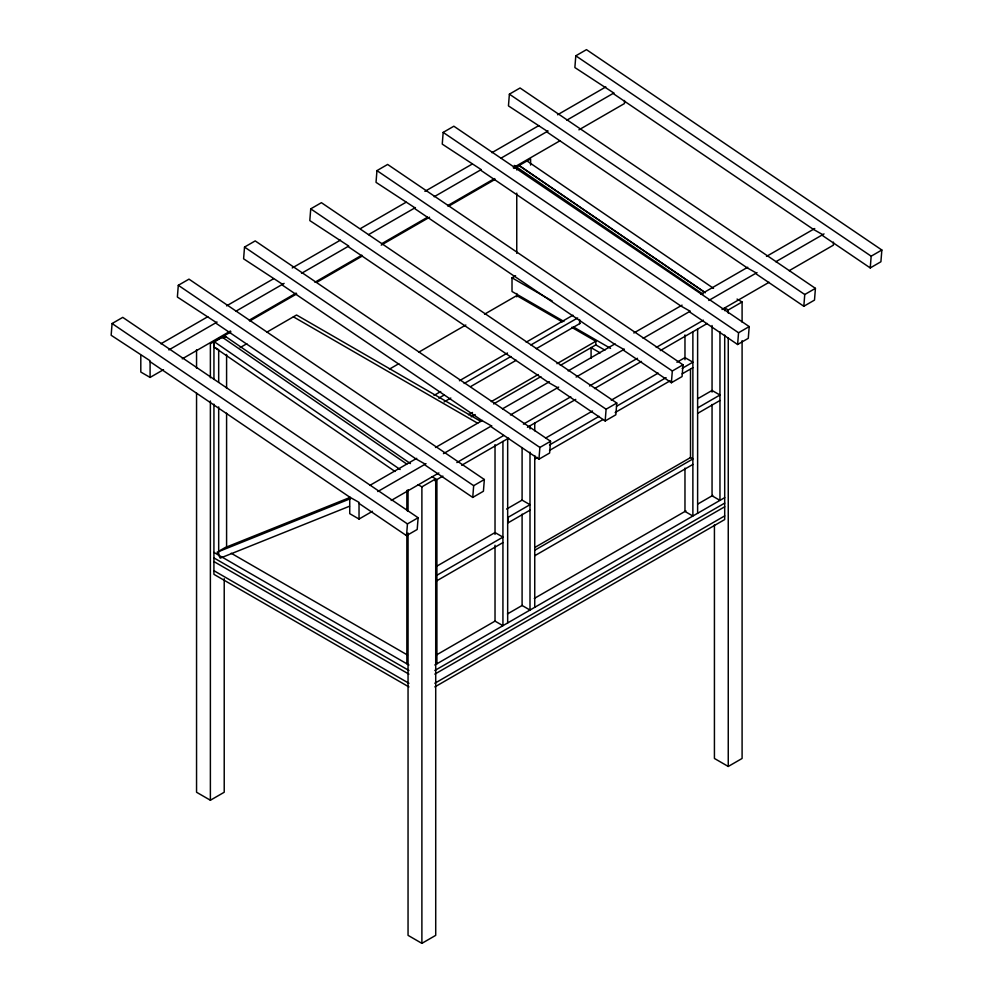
<?xml version="1.0" encoding="UTF-8"?>
<svg xmlns="http://www.w3.org/2000/svg" width="993" height="993" viewBox="0 0 993 993"><rect width="100%" height="100%" fill="white"/><g stroke="black" fill="none" stroke-linecap="round" stroke-linejoin="round"><path stroke-width="1.49" d="M359.032 503.426L406.522 535.649L417.197 529.48L418.127 517.738L122.76 317.375L112.085 323.532L111.154 335.274L150.092 360.757L150.092 377.414L140.807 372.052L140.807 355.395M178.306 285.301L177.375 297.044L216.313 322.526L216.313 323.457L415.943 458.89L425.24 464.153L425.24 465.196L472.742 497.419L483.417 491.25L484.348 479.507L188.98 279.145L178.306 285.301L473.673 485.676L472.742 497.419M244.526 247.071L243.595 258.813L282.533 284.296L282.533 285.227L482.164 420.66L491.461 425.923L491.461 426.965L538.951 459.188L549.625 453.019L550.556 441.277L255.201 240.914L244.526 247.071L539.882 447.446L538.951 459.188M310.735 208.853L309.804 220.583L348.742 246.065L348.742 247.009L548.384 382.429L557.681 387.692L557.681 388.735L605.171 420.958L615.846 414.789L616.777 403.046L321.409 202.684L310.735 208.853L606.102 409.215L605.171 420.958M349.735 497.009L349.735 513.679L359.032 519.041L359.032 502.384L349.722 497.121L150.092 361.688M376.955 170.622L376.024 182.352L414.962 207.835L414.962 208.778L614.593 344.199L623.889 349.462L623.889 350.504L671.392 382.727L682.067 376.558L682.998 364.816L387.63 164.453L376.955 170.622L672.323 370.985L671.392 382.727M406.522 535.649L407.453 523.907L418.127 517.738M443.176 132.392L442.245 144.122L481.183 169.604L481.183 170.548L680.813 305.968L690.11 311.231L690.11 312.274L737.613 344.497L748.275 338.328L749.206 326.585L453.851 126.223L443.176 132.392L738.544 332.754L737.613 344.497M509.384 94.161L508.453 105.903L547.404 131.374L547.404 132.317L747.034 267.738L756.331 273.001L756.331 274.043L803.821 306.266L814.496 300.097L815.427 288.355L520.059 87.992L509.384 94.161L804.752 294.524L803.821 306.266M575.803 55.807L574.873 67.549L613.811 93.032L613.811 93.975L813.441 229.395L822.738 234.658L822.738 235.701L870.24 267.924L880.915 261.755L881.846 250.013L586.478 49.65L575.803 55.807L871.171 256.182L870.24 267.924M395.028 471.476L213.942 347.004L214.389 341.815L222.295 337.248M160.903 343.789L207.81 316.705M226.578 305.869L273.472 278.797M292.24 267.961L340.475 240.107M360.583 228.502L406.149 202.2M424.905 191.364L471.812 164.292M491.907 152.686L538.814 125.602M557.569 114.778L605.817 86.925M168.86 349.921L217.095 322.067M235.862 311.243L284.11 283.39M301.524 273.323L348.431 246.252M368.527 234.646L415.434 207.562M434.189 196.738L481.096 169.654M501.204 158.048L548.099 130.964M566.866 120.141L613.761 93.057M150.092 377.414L163.497 369.681M182.253 358.845L230.5 330.992M249.268 320.168L296.162 293.084M314.93 282.248L361.824 255.176M381.933 243.57L427.499 217.256M447.595 205.663L494.502 178.579M513.257 167.743L560.164 140.671M578.919 129.835L624.485 103.533L624.485 100.504M213.942 379.438L213.942 341.505L221.849 336.937L406.795 464.066M230.935 331.885L210.379 343.752L210.379 377.799M249.715 321.037L296.684 293.928M316.817 282.31L362.433 255.958M381.225 245.122L429.535 217.231M448.327 206.383L495.284 179.261M514.076 168.413L530.597 158.88L530.597 165.061M410.432 463.57L226.007 336.788L223.636 338.166L221.849 337.136M240.182 347.55L246.835 343.715M266.794 332.196L296.559 315.004L480.86 421.404M563.95 321.484L512.016 291.495L512.016 277.804L515.578 275.744M389.417 369.123L398.801 363.711M418.909 352.093L465.829 325.009M484.584 314.173L516.757 295.604L562.323 321.906M434.04 395.4L440.718 391.54M459.411 380.741L507.497 352.987M526.191 342.188L572.936 315.203M438.782 398.131L444.119 395.053M464.153 383.484L510.899 356.499M530.932 344.931L577.678 317.946M444.119 401.904L450.797 398.044M470.831 386.476L516.248 360.26M536.282 348.692L580.346 323.246M219.788 550.668L225.063 547.615L350.032 497.443M468.485 414.776L472.507 412.455M491.274 401.619L538.181 374.522M556.949 363.699L595.825 341.257L595.825 344.906L560.362 365.374M471.166 416.874L475.188 414.553M493.583 403.928L540.862 376.632M369.843 485.403L416.737 458.332M435.505 447.495L482.399 420.424M502.508 408.818L549.414 381.734M568.17 370.898L615.077 343.826M633.832 332.99L682.079 305.136M700.835 294.313L747.741 267.229M766.497 256.393L814.744 228.539M377.787 491.547L426.034 463.694M443.449 453.64L491.696 425.786M510.452 414.95L558.699 387.096M576.114 377.042L624.361 349.188M643.129 338.352L690.023 311.281M708.791 300.445L757.026 272.591M775.794 261.755L824.041 233.901M359.032 519.041L372.425 511.308M391.192 500.472L438.869 472.953M456.854 462.564L503.749 435.48M523.41 424.135L570.764 396.79M589.519 385.967L637.481 358.287M656.261 347.438L703.429 320.205M722.023 309.481L769.091 282.285M789.199 270.679L833.412 245.147L833.412 242.118M418.115 484.683L421.888 486.868L435.716 478.874L435.716 935.356L421.888 943.35L408.049 935.356L408.049 533.042M724.48 307.793L728.254 309.977L742.094 301.984L742.094 322.104M434.847 480.749L442.89 476.106M461.683 465.258L508.652 438.136M527.432 427.288L575.741 399.397M594.534 388.561L641.503 361.44M660.283 350.591L707.252 323.482M545.604 438.087L592.511 411.003M611.266 400.167L658.173 373.095M676.928 362.259L684.971 357.617L692.878 362.184L682.154 368.366M473.673 485.676L484.348 479.507M539.882 447.446L550.556 441.277M606.102 409.215L616.777 403.046M672.323 370.985L682.998 364.816M738.544 332.754L749.206 326.585M804.752 294.524L815.427 288.355M871.171 256.182L881.846 250.013M549.489 444.963L599.077 416.34M616.492 406.286L666.08 377.65M534.743 458.952L537.424 457.413M549.489 450.45L603.086 419.493M615.151 412.529L670.101 380.815M682.154 373.852L692.878 367.658M506.616 509.061L522.095 500.124L530.001 504.692L508.068 517.353L508.068 522.839L530.001 510.166M697.595 398.801L712.055 390.46L719.962 395.015L697.62 407.912M697.62 413.398L719.962 400.502M436.92 566.109L495.023 532.558L502.93 537.126L436.908 575.245M436.908 580.719L502.93 542.6M535.053 547.329L690.507 457.587L690.507 369.384M534.743 550.246L692.878 458.952L690.247 457.438M534.743 555.732L692.878 464.439M436.337 655.008L495.383 620.91M507.46 613.935L522.219 605.42M534.296 598.444L685.927 510.899M698.005 503.923L712.775 495.408M434.847 664.987L724.704 497.642M434.847 670.474L724.704 503.116M196.552 393.017L196.552 792.253L210.379 800.234L224.219 792.253L224.219 578.708M434.847 674.123L724.704 506.778M434.847 683.246L724.704 515.901M434.847 686.908L724.704 519.55L724.704 335.075M714.426 524.813L714.426 758.466L728.254 766.459L742.094 758.466L742.094 340.673M350.74 498.548L217.157 552.182L220.223 558.14L349.499 506.231M514.25 165.409L702.945 294.139M737.067 299.079L742.094 301.984M512.016 277.804L552.133 300.966M573.271 326.858L610.558 348.382M571.707 327.33L595.825 341.257M595.577 344.757L604.923 350.157M590.835 347.5L600.182 352.9M293.407 316.829L477.707 423.241M224.219 335.758L226.007 336.788M213.942 347.004L218.683 349.747L218.683 382.181M431.943 476.702L435.716 478.874M231.195 553.25L407.49 655.032M213.942 552.418L408.93 665M213.917 557.905L408.93 670.474M213.917 561.566L408.917 674.135M213.917 570.69L408.917 683.271M408.917 686.92L213.917 574.339L213.942 404.151M112.085 323.532L407.453 523.907M527.035 160.965L713.533 288.355M704.347 292.041L519.128 165.533L705.315 292.774M213.942 341.505L400.154 469.503M728.254 309.977L728.254 313.068M728.254 337.831L728.254 766.459M724.704 307.929L724.704 310.66M719.962 331.625L719.962 500.385L712.055 495.817L712.055 404.474M712.055 325.518L712.055 392.086M697.62 329.043L697.62 513.282M692.878 331.774L692.878 516.012L684.971 511.457L684.971 468.1M684.971 334.951L684.971 359.727M591.083 347.637L591.083 358.287M579.614 319.56L579.614 323.668M534.743 423.068L534.743 430.813M534.743 455.588L534.743 607.306M530.001 425.811L530.001 428.914M530.001 452.138L530.001 610.05L522.095 605.482L522.095 514.138M522.095 447.57L522.095 500.211M516.757 166.861L516.757 169.964M516.757 193.114L516.757 253.352M516.757 293.494L516.757 296.845M507.671 438.707L507.671 622.946M502.93 441.451L502.93 625.689L495.023 621.121L495.023 545.256M495.023 444.628L495.023 534.42M436.908 479.557L436.908 663.796M421.888 486.868L421.888 943.35M408.049 489.71L408.049 511.37M406.857 490.443L406.857 510.563M406.857 535.326L406.857 663.796M226.59 354.439L226.59 388.424M226.59 413.138L226.59 547.503M218.683 406.894L218.683 555.161M210.379 401.011L210.379 800.234M196.552 349.685L196.552 368.254"/></g></svg>
